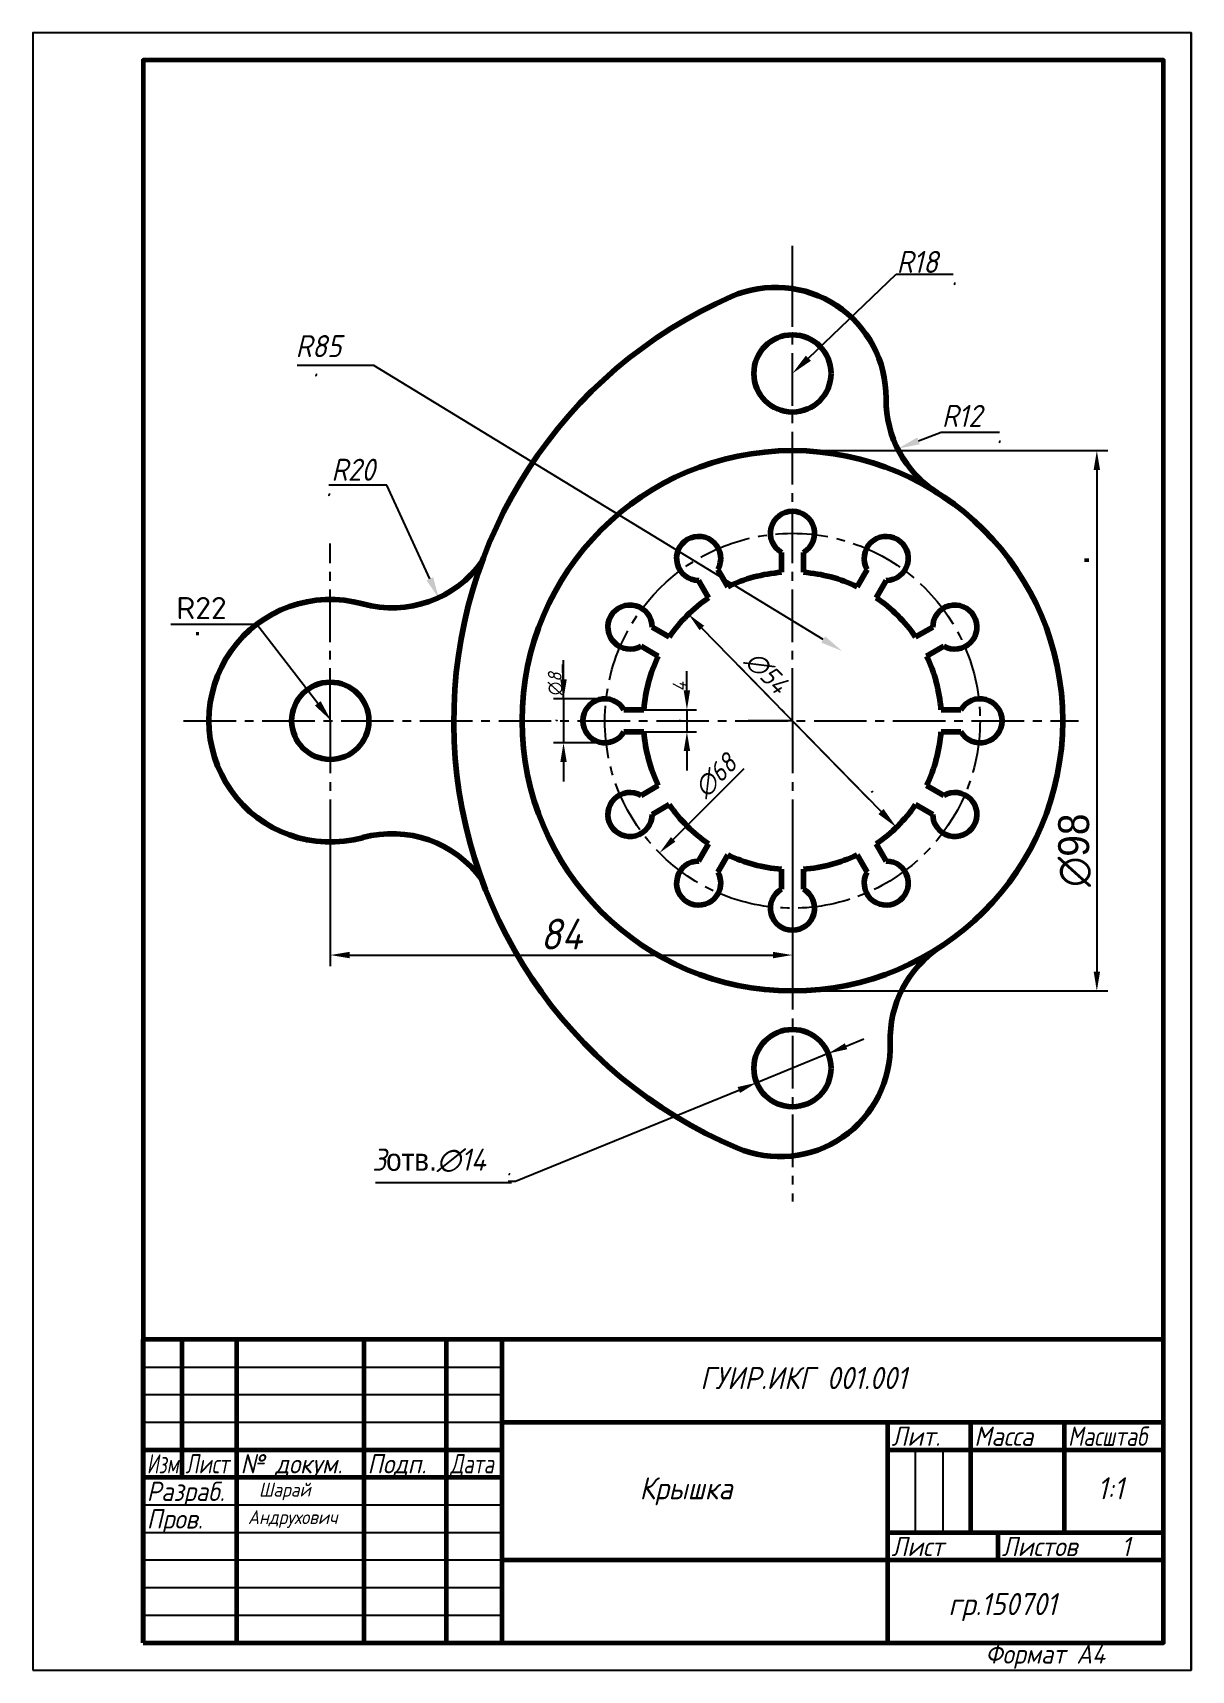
# Model space of a CAD drawing. Header units: millimetres. Extents: x 0 to 210, y 0 to 297.
import ezdxf
from ezdxf import colors
from ezdxf.entities.mleader import LeaderData, LeaderLine
from ezdxf.math import Vec2, Vec3

# ---------------------------------------------------------------- set-up
doc = ezdxf.new("R2010")
doc.units = ezdxf.units.MM
doc.header["$LTSCALE"] = 0.5
doc.linetypes.add('CENTER2', pattern=[28.575, 19.05, -3.175, 3.175, -3.175])
doc.layers.get('Defpoints').update_dxf_attribs({"color": 5})
doc.layers.add('оси', color=2, linetype='CENTER2')
doc.styles.add('Annotative', font='Arial.ttf')
doc.styles.add('Roman', font='romans')
doc.styles.get("Standard").update_dxf_attribs({"font": 'ISOCPEUI.TTF', "width": 0.9})
doc.dimstyles.new('ISO-25', dxfattribs={"dimtxt": 3.5, "dimasz": 3.5, "dimexe": 2, "dimexo": 0, "dimgap": 1, "dimtad": 1, "dimtoh": 1, "dimdec": 0, "dimtxsty": 'Standard', "dimcen": 2.5, "dimadec": 0, "dimazin": 0, "dimtfac": 1, "dimtdec": 0, "dimtmove": 0, "dimatfit": 3, "dimldrblk": 'DOTSMALL', "dimfxl": 1, "dimarcsym": 0})

# ---------------------------------------------------------------- blocks, each defined once
blk = doc.blocks.new('*D11')
at = {"layer": 'Defpoints', "color": 0, "linetype": 'ByBlock', "transparency": 16777216}
for p in [(144.19, 111.86), (131.23, 106.57)]:
    blk.add_point(p, dxfattribs=at)
at = {"layer": 'оси', "color": 0, "linetype": 'ByBlock', "lineweight": -2, "transparency": 16777216}
for p, q in [((147.43, 113.18), (150.67, 114.5)), ((144.19, 111.86), (131.23, 106.57)), ((87.51, 88.73), (127.99, 105.24)), ((86.16, 88.73), (87.51, 88.73))]:
    blk.add_line(p, q, dxfattribs=at)
at = {"layer": 'оси', "color": 0, "linetype": 'ByBlock', "transparency": 16777216}
for points in [[(147.21, 113.72), (147.65, 112.64), (144.19, 111.86)], [(127.77, 105.78), (128.21, 104.7), (131.23, 106.57)]]:
    blk.add_solid(points, dxfattribs=at)
at = {"layer": 'оси', "color": 0, "linetype": 'ByBlock', "lineweight": -2, "transparency": 16777216, "insert": (86.33, 91.48), "char_height": 3.5, "width": 4.8423, "attachment_point": 5}
blk.add_mtext('{\\C0;.}', dxfattribs=at)
blk = doc.blocks.new('_DotSmall')
at = {"color": 0, "linetype": 'ByBlock', "const_width": 0.5}
blk.add_lwpolyline([(-0.0625, 0, 1), (0.0625, 0, 1)], format="xyb", close=True, dxfattribs=at)
blk = doc.blocks.new('*D10')
at = {"layer": 'Defpoints', "color": 0, "linetype": 'ByBlock', "transparency": 16777216}
for p in [(118.86, 191.54), (156.56, 152.88)]:
    blk.add_point(p, dxfattribs=at)
at = {"layer": 'оси', "color": 0, "linetype": 'ByBlock', "lineweight": -2, "transparency": 16777216}
blk.add_line((151.61, 157.96), (121.3, 189.03), dxfattribs=at)
at = {"layer": 'оси', "color": 0, "linetype": 'ByBlock', "transparency": 16777216}
blk.add_solid([(121.72, 189.44), (120.88, 188.63), (118.86, 191.54)], dxfattribs=at)
at = {"layer": 'оси', "color": 0, "linetype": 'ByBlock', "lineweight": -2, "transparency": 16777216, "insert": (139.65, 174.16), "char_height": 3.5, "width": 53.0834, "attachment_point": 5, "rotation": 314.2904}
blk.add_mtext('   ∅54            .              ', dxfattribs=at)
blk = doc.blocks.new('*D12')
at = {"layer": 'Defpoints', "color": 0, "linetype": 'ByBlock', "transparency": 16777216}
for p in [(161.81, 196.19), (113.61, 148.23)]:
    blk.add_point(p, dxfattribs=at)
at = {"layer": 'оси', "color": 0, "linetype": 'ByBlock', "lineweight": -2, "transparency": 16777216}
blk.add_line((128.92, 163.47), (116.09, 150.7), dxfattribs=at)
at = {"layer": 'оси', "color": 0, "linetype": 'ByBlock', "transparency": 16777216}
blk.add_solid([(115.68, 151.11), (116.5, 150.29), (113.61, 148.23)], dxfattribs=at)
at = {"layer": 'оси', "color": 0, "linetype": 'ByBlock', "lineweight": -2, "transparency": 16777216, "insert": (123.78, 162.23), "char_height": 3.5, "attachment_point": 5, "rotation": 44.857}
blk.add_mtext('∅68', dxfattribs=at)
blk = doc.blocks.new('*D13')
at = {"layer": 'Defpoints', "color": 0, "linetype": 'ByBlock', "transparency": 16777216}
for p in [(137.71, 221.21), (137.71, 123.21), (192.89, 123.21)]:
    blk.add_point(p, dxfattribs=at)
at = {"layer": 'оси', "color": 0, "linetype": 'ByBlock', "lineweight": -2, "transparency": 16777216}
for p, q in [((137.71, 221.21), (194.89, 221.21)), ((192.89, 217.71), (192.89, 126.71)), ((137.71, 123.21), (194.89, 123.21))]:
    blk.add_line(p, q, dxfattribs=at)
at = {"layer": 'оси', "color": 0, "linetype": 'ByBlock', "transparency": 16777216}
for points in [[(192.31, 217.71), (193.47, 217.71), (192.89, 221.21)], [(192.31, 126.71), (193.47, 126.71), (192.89, 123.21)]]:
    blk.add_solid(points, dxfattribs=at)
at = {"layer": 'оси', "color": 0, "linetype": 'ByBlock', "lineweight": -2, "transparency": 16777216, "insert": (188.87, 172.21), "char_height": 3.5, "width": 108.3461, "attachment_point": 5, "rotation": 90}
blk.add_mtext('{\\fArial|b0|i0|c204|p0;\\H1.6x;∅\\fArial|b0|i0|c204|p34;98\\fArial|b0|i0|c0|p34;  \\fArial|b0|i0|c204|p34;                     .\\fArial|b0|i0|c0|p34;  \\fArial|b0|i0|c204|p34;    \\fArial|b0|i0|c0|p34;                }                 ', dxfattribs=at)
blk = doc.blocks.new('*D14')
at = {"layer": 'Defpoints', "color": 0, "transparency": 16777216}
for p in [(110.78, 174.21), (110.78, 170.21), (118.58, 170.21)]:
    blk.add_point(p, dxfattribs=at)
at = {"layer": 'оси', "color": 0, "lineweight": -2, "transparency": 16777216}
for p, q in [((118.58, 177.71), (118.58, 181.21)), ((110.78, 174.21), (120.58, 174.21)), ((118.58, 174.21), (118.58, 170.21)), ((110.78, 170.21), (120.58, 170.21)), ((118.58, 166.71), (118.58, 163.21))]:
    blk.add_line(p, q, dxfattribs=at)
at = {"layer": 'оси', "color": 0, "transparency": 16777216}
for points in [[(118, 177.71), (119.16, 177.71), (118.58, 174.21)], [(118, 166.71), (119.16, 166.71), (118.58, 170.21)]]:
    blk.add_solid(points, dxfattribs=at)
at = {"layer": 'оси', "color": 0, "lineweight": -2, "transparency": 16777216, "insert": (115.83, 172.21), "char_height": 3.5, "width": 16.9921, "attachment_point": 5, "rotation": 90}
blk.add_mtext('.', dxfattribs=at)
blk = doc.blocks.new('*D15')
at = {"layer": 'Defpoints', "color": 0, "transparency": 16777216}
for p in [(103.94, 176.2), (96.21, 168.22), (103.94, 168.22)]:
    blk.add_point(p, dxfattribs=at)
at = {"layer": 'оси', "color": 0, "lineweight": -2, "transparency": 16777216}
for p, q in [((96.21, 179.7), (96.21, 183.2)), ((103.94, 176.2), (94.21, 176.2)), ((96.21, 176.2), (96.21, 168.22)), ((103.94, 168.22), (94.21, 168.22)), ((96.21, 164.72), (96.21, 161.22))]:
    blk.add_line(p, q, dxfattribs=at)
at = {"layer": 'оси', "color": 0, "transparency": 16777216}
for points in [[(95.63, 179.7), (96.8, 179.7), (96.21, 176.2)], [(95.63, 164.72), (96.8, 164.72), (96.21, 168.22)]]:
    blk.add_solid(points, dxfattribs=at)
at = {"layer": 'оси', "color": 0, "lineweight": -2, "transparency": 16777216, "insert": (93.46, 172.21), "char_height": 3.5, "width": 8.2617, "attachment_point": 5, "rotation": 90}
blk.add_mtext('.', dxfattribs=at)
blk = doc.blocks.new('*D16')
at = {"layer": 'Defpoints', "color": 0, "linetype": 'ByBlock', "transparency": 16777216}
for p in [(53.93, 150.21), (137.71, 150.21), (137.71, 129.72)]:
    blk.add_point(p, dxfattribs=at)
at = {"layer": 'оси', "color": 0, "linetype": 'ByBlock', "lineweight": -2, "transparency": 16777216}
for p, q in [((53.93, 150.21), (53.93, 127.72)), ((137.71, 150.21), (137.71, 127.72)), ((57.43, 129.72), (134.21, 129.72))]:
    blk.add_line(p, q, dxfattribs=at)
at = {"layer": 'оси', "color": 0, "linetype": 'ByBlock', "transparency": 16777216}
for points in [[(57.43, 130.3), (57.43, 129.14), (53.93, 129.72)], [(134.21, 130.3), (134.21, 129.14), (137.71, 129.72)]]:
    blk.add_solid(points, dxfattribs=at)
at = {"layer": 'оси', "color": 0, "linetype": 'ByBlock', "lineweight": -2, "transparency": 16777216, "insert": (95.82, 133.52), "char_height": 3.5, "width": 80.666, "attachment_point": 5}
blk.add_mtext('{\\H1.6x;84                           }', dxfattribs=at)

msp = doc.modelspace()

# ---------------------------------------------------------------- linework, layer by layer
msp.add_line((210, 297), (210, 0))
at = {"color": 18, "lineweight": 100, "true_color": 0x000000}
for p, q in [((135.71, 202.75), (135.71, 199.14)), ((139.71, 202.75), (139.71, 199.14)), ((124.17, 199.66), (125.98, 196.53)), ((151.25, 199.66), (149.44, 196.53)), ((120.71, 197.66), (122.51, 194.53)), ((154.71, 197.66), (152.9, 194.53)), ((112.26, 189.21), (115.39, 187.41)), ((163.15, 189.21), (160.03, 187.41)), ((110.27, 185.75), (113.39, 183.94)), ((165.15, 185.75), (162.03, 183.94)), ((107.17, 174.21), (110.78, 174.21)), ((164.64, 174.21), (168.25, 174.21)), ((107.17, 170.21), (110.78, 170.21)), ((164.64, 170.21), (168.25, 170.21)), ((110.27, 158.68), (113.39, 160.48)), ((165.15, 158.68), (162.03, 160.48)), ((112.26, 155.21), (115.39, 157.02)), ((163.15, 155.21), (160.03, 157.02)), ((120.71, 146.77), (122.51, 149.89)), ((154.71, 146.77), (152.9, 149.89)), ((124.17, 144.77), (125.98, 147.89)), ((151.25, 144.77), (149.44, 147.89)), ((135.71, 145.29), (135.71, 141.68)), ((139.71, 145.29), (139.71, 141.68))]:
    msp.add_line(p, q, dxfattribs=at)
at = {"color": 7, "linetype": 'Continuous', "lineweight": 60}
for p, q in [((205, 60), (20, 60)), ((20, 5), (20, 60)), ((27, 60), (27, 35)), ((37, 5), (37, 60)), ((60, 60), (60, 5)), ((75, 5), (75, 60)), ((85, 60), (85, 5)), ((85, 45), (205, 45)), ((155, 5), (155, 45)), ((170, 45), (170, 25)), ((187, 25), (187, 45)), ((20, 40), (85, 40)), ((155, 40), (205, 40)), ((20, 35), (85, 35)), ((155, 25), (205, 25)), ((175, 20), (175, 25)), ((85, 20), (205, 20))]:
    msp.add_line(p, q, dxfattribs=at)
at = {"color": 7, "linetype": 'Continuous', "lineweight": -3}
for p, q in [((20, 55), (85, 55)), ((20, 50), (85, 50)), ((20, 45), (85, 45)), ((160, 25), (160, 40)), ((165, 40), (165, 25)), ((20, 30), (85, 30)), ((20, 25), (85, 25)), ((20, 20), (85, 20)), ((20, 15), (85, 15)), ((20, 10), (85, 10))]:
    msp.add_line(p, q, dxfattribs=at)
at = {"color": 7, "linetype": 'Continuous'}
msp.add_line((155, 45), (155, 40), dxfattribs=at)
at = {"color": 7, "linetype": 'Continuous', "lineweight": 60}
msp.add_lwpolyline([(20, 5), (205, 5), (205, 292), (20, 292)], close=True, dxfattribs=at)
at = {"color": 18, "lineweight": 100, "true_color": 0x000000}
for centre, radius in [((137.71, 235.21), 7), ((137.71, 172.21), 49), ((53.93, 172.21), 7), ((137.71, 109.21), 7)]:
    msp.add_circle(centre, radius, dxfattribs=at)
for centre, radius, start, end in [((134.68, 230.83), 20, 359.4869, 113.6524), ((160.38, 172.16), 84.06, 113.6524, 247.0901), ((174.67, 230.47), 20, 179.4869, 237.6066), ((137.71, 206.21), 4, 300, 240), ((120.71, 201.66), 4, 329.9857, 270.0143), ((154.71, 201.66), 4, 270, 210.0143), ((65.14, 212.69), 20, 254.514, 324.7418), ((137.71, 172.21), 27, 94.248, 115.7538), ((137.71, 172.21), 27, 64.2462, 85.752), ((53.93, 172.21), 22, 74.514, 285.486), ((108.26, 189.21), 4, 359.9857, 300.0143), ((137.71, 172.21), 27, 124.2462, 145.7538), ((137.71, 172.21), 27, 34.2462, 55.75), ((167.15, 189.21), 4, 239.9857, 180.0143), ((137.71, 172.21), 27, 154.2462, 175.752), ((137.71, 172.21), 27, 4.248, 25.7538), ((103.71, 172.21), 4, 30, 330), ((171.71, 172.21), 4, 210, 150), ((137.71, 172.21), 27, 184.248, 205.7538), ((137.71, 172.21), 27, 334.2462, 355.752), ((108.26, 155.21), 4, 59.9857, 0.0143), ((167.15, 155.21), 4, 179.9857, 120.0143), ((137.71, 172.21), 27, 214.2462, 235.7538), ((137.71, 172.21), 27, 304.2462, 325.7538), ((65.14, 131.74), 20, 35.6718, 105.486), ((120.71, 142.77), 4, 89.9857, 30.0143), ((137.71, 172.21), 27, 244.2462, 265.752), ((137.71, 172.21), 27, 274.248, 295.7538), ((154.71, 142.77), 4, 149.9857, 90.0143), ((137.71, 138.21), 4, 120, 60), ((175.42, 114.43), 20, 123.1279, 181.8286), ((135.44, 113.15), 20, 247.0901, 1.8286)]:
    msp.add_arc(centre, radius, start, end, dxfattribs=at)
at = {"layer": 'Defpoints'}
msp.add_lwpolyline([(0, 0), (210, 0), (210, 297), (0, 297)], close=True, dxfattribs=at)
at = {"layer": 'оси', "color": 18, "lineweight": -2, "true_color": 0x000000}
for p, q in [((137.71, 251.33), (137.71, 258.37)), ((164.51, 253.2), (166.87, 253.2)), ((53.85, 236.64), (47.93, 236.64)), ((172.69, 224.55), (175.25, 224.55)), ((56.2, 214.94), (53.64, 214.94)), ((32.64, 189.7), (25, 189.7)), ((96.21, 176.2), (96.1, 182.41)), ((127.89, 182.27), (137.71, 172.21))]:
    msp.add_line(p, q, dxfattribs=at)
at = {"layer": 'оси', "color": 18, "linetype": 'CENTER2', "lineweight": -2, "true_color": 0x000000}
for p, q in [((137.71, 172.21), (137.71, 251.33)), ((53.93, 172.21), (53.93, 204.39)), ((27.32, 172.21), (189.55, 172.21)), ((53.93, 172.21), (53.93, 137.67)), ((137.71, 172.21), (137.71, 85))]:
    msp.add_line(p, q, dxfattribs=at)
at = {"layer": 'оси', "color": 18, "linetype": 'ByBlock', "lineweight": -2, "true_color": 0x000000}
msp.add_line((86.77, 88.42), (62.15, 88.42), dxfattribs=at)
at = {"layer": 'оси', "color": 18, "lineweight": -2, "true_color": 0x000000}
msp.add_circle((137.71, 172.21), 34, dxfattribs=at)

# ---------------------------------------------------------------- texts
at = {"color": 7, "linetype": 'Continuous', "lineweight": -3}
for s, width, p in [('Лит.', 0.9, (155.67, 40.7)), ('Масса', 0.9, (170.67, 40.7)), ('Масштаб', 0.8, (187.67, 40.7)), ('Изм.', 0.7, (20.67, 35.7)), ('Лист', 0.75, (27.67, 35.7)), ('№ докум.', 0.9, (37.67, 35.7)), ('Подп.', 0.9, (60.67, 35.7)), ('Дата', 0.75, (75.67, 35.7)), ('Разраб.', 0.9, (20.67, 30.7)), ('Пров.', 0.9, (20.67, 25.7)), ('Лист', 0.9, (155.67, 20.7)), ('Листов    1', 0.9, (175.67, 20.7))]:
    msp.add_text(s, height=3.5, dxfattribs=dict(at, width=width)).set_placement(p)
at = {"color": 7, "linetype": 'Continuous', "lineweight": 70, "width": 0.9}
msp.add_text('Формат А4', height=3.5, dxfattribs=at).set_placement((172.66, 1.2))
at = {"attachment_point": 1}
for s, width, insert, char_height in [('\\pxt6;ГУИР.ИКГ 001.001', 44.8768, (121, 55), 4), ('Шарай', 17, (41, 34), 2.5), ('Крышка', 18, (110, 35), 4), ('{\\H0.4x;1:1}', 8, (193, 35), 10), ('Андрухович', 7, (39, 29), 2.5), ('гр.150701', 10, (166, 14), 4)]:
    msp.add_mtext_dynamic_manual_height_columns(s, width=width, gutter_width=50, heights=[0], dxfattribs=dict(at, insert=insert, char_height=char_height))
at = {"layer": 'оси', "color": 18, "lineweight": -2, "true_color": 0x000000, "char_height": 4, "attachment_point": 1}
for s, width, heights, insert in [('R18', 22.362, [2.55], (156.61, 257.43)), ('R85', 23.6999, [0], (47.65, 242.16)), ('R12', 13.2147, [0], (164.8, 229.5)), ('R20', 16.003, [0], (54.13, 219.74)), ('3{\\fArial|b0|i0|c204|p0;отв.}∅14', 25.2423, [0], (61.53, 94.6))]:
    msp.add_mtext_dynamic_manual_height_columns(s, width=width, gutter_width=12.5, heights=heights, dxfattribs=dict(at, insert=insert))
at = {"layer": 'оси', "insert": (26.02, 194.66), "char_height": 4, "attachment_point": 1, "style": 'Roman'}
msp.add_mtext_dynamic_manual_height_columns('{\\C256;\\c0;R22}', width=25.504, gutter_width=50, heights=[0], dxfattribs=at)
at = {"layer": 'оси', "color": 18, "lineweight": -2, "true_color": 0x000000, "char_height": 2.5, "attachment_point": 1}
for s, width, insert, rotation in [('{\\fArial|b0|i0|c204|p0;∅}8', 7.561, (93.37, 176.85), 90), ('4', 5.2986, (115.98, 177.55), 89.5491)]:
    msp.add_mtext_dynamic_manual_height_columns(s, width=width, gutter_width=12.5, heights=[0], dxfattribs=dict(at, insert=insert, rotation=rotation))

# ---------------------------------------------------------------- dimensions: what is measured, and where the dimension line sits
at = {"layer": 'оси', "color": 18, "linetype": 'ByBlock', "lineweight": -2, "true_color": 0x000000}
dim = msp.add_linear_dim(base=(192.89, 123.21), p1=(137.71, 221.21), p2=(137.71, 123.21), angle=90, text='{\\fArial|b0|i0|c204|p0;\\H1.6x;∅\\fArial|b0|i0|c204|p34;<>\\fArial|b0|i0|c0|p34;  \\fArial|b0|i0|c204|p34;                     .\\fArial|b0|i0|c0|p34;  \\fArial|b0|i0|c204|p34;    \\fArial|b0|i0|c0|p34;                }                 ', dimstyle='ISO-25', dxfattribs=at)
dim.commit()
dim.dimension.update_dxf_attribs({"geometry": '*D13', "text_midpoint": (188.87, 172.21)})
dim = msp.add_diameter_dim_2p(p1=(161.81, 196.19), p2=(113.61, 148.23), dimstyle='ISO-25', dxfattribs=at)
dim.commit()
dim.dimension.update_dxf_attribs({"geometry": '*D12', "text_midpoint": (125.72, 160.28), "dimtype": 163})
for p1, p2, text, picture, middle in [((156.56, 152.88), (118.86, 191.54), '   <>            .              ', '*D10', (137.68, 172.24)), ((144.19, 111.86), (131.23, 106.57), '{\\C0;.}', '*D11', (86.33, 88.73))]:
    dim = msp.add_diameter_dim_2p(p1=p1, p2=p2, text=text, dimstyle='ISO-25', dxfattribs=at)
    dim.commit()
    dim.dimension.update_dxf_attribs({"geometry": picture, "text_midpoint": middle, "dimtype": 163})
at = {"layer": 'оси', "color": 18, "lineweight": -2, "true_color": 0x000000}
for base, p1, p2, picture, middle in [((96.21, 168.22), (103.94, 176.2), (103.94, 168.22), '*D15', (93.46, 172.21)), ((118.58, 170.21), (110.78, 174.21), (110.78, 170.21), '*D14', (115.83, 172.21))]:
    dim = msp.add_linear_dim(base=base, p1=p1, p2=p2, angle=90, text='.', dimstyle='ISO-25', dxfattribs=at)
    dim.commit()
    dim.dimension.update_dxf_attribs({"geometry": picture, "text_midpoint": middle})
at = {"layer": 'оси', "color": 18, "linetype": 'ByBlock', "lineweight": -2, "true_color": 0x000000}
dim = msp.add_linear_dim(base=(137.71, 129.72), p1=(53.93, 150.21), p2=(137.71, 150.21), text='{\\H1.6x;84                           }', dimstyle='ISO-25', dxfattribs=at)
dim.commit()
dim.dimension.update_dxf_attribs({"geometry": '*D16', "text_midpoint": (95.82, 133.52)})

# ---------------------------------------------------------------- leaders
ml = msp.add_multileader_mtext('Standard', dxfattribs=at)
ml.set_content('.', color=(0, 0, 0))
ml.set_leader_properties()
ml.build(insert=Vec2(0, 0))
ctx = ml.context
ctx.base_point, ctx.plane_origin = Vec3(164.51, 253.2), Vec3(137.71, 235.21)
notes = []
notes.append((ctx, [(0, (1, 1, 0), (156.51, 253.2), (1, 0), 8, [(0, [(137.71, 235.21)], 0, [])])]))
ctx.mtext.insert, ctx.mtext.flow_direction = Vec3(166.51, 255.2), 5
ml = msp.add_multileader_mtext('Standard', dxfattribs=at)
ml.set_content('.', color=(0, 0, 0))
ml.set_leader_properties()
ml.build(insert=Vec2(0, 0))
ctx = ml.context
ctx.base_point, ctx.plane_origin = Vec3(49.45, 236.64), Vec3(146.71, 184.86)
ctx.text_align_type = 2
notes.append((ctx, [(0, (1, 1, 0), (61.85, 236.64), (-1, 0), 8, [(0, [(146.71, 184.86)], 0, [])])]))
ctx.mtext.insert, ctx.mtext.alignment, ctx.mtext.flow_direction = Vec3(51.85, 238.64), 3, 5
at = {"layer": 'оси', "color": 18, "lineweight": -2, "true_color": 0x000000}
ml = msp.add_multileader_mtext('Standard', dxfattribs=at)
ml.set_content('.', color=(0, 0, 0))
ml.set_leader_properties()
ml.build(insert=Vec2(0, 0))
ctx = ml.context
ctx.base_point, ctx.plane_origin = Vec3(172.69, 224.55), Vec3(156.82, 221.56)
notes.append((ctx, [(0, (1, 1, 0), (164.69, 224.55), (1, 0), 8, [(0, [(156.82, 221.56)], 0, [])])]))
ctx.mtext.insert, ctx.mtext.flow_direction = Vec3(174.69, 226.55), 5
at = {"layer": 'оси', "color": 18, "linetype": 'ByBlock', "lineweight": -2, "true_color": 0x000000}
ml = msp.add_multileader_mtext('Standard', dxfattribs=at)
ml.set_content('.', color=(0, 0, 0))
ml.set_leader_properties()
ml.build(insert=Vec2(0, 0))
ctx = ml.context
ctx.base_point, ctx.plane_origin = Vec3(51.8, 214.94), Vec3(73.65, 194.32)
ctx.text_align_type = 2
notes.append((ctx, [(0, (1, 1, 0), (64.2, 214.94), (-1, 0), 8, [(0, [(73.65, 194.32)], 0, [])])]))
ctx.mtext.insert, ctx.mtext.alignment, ctx.mtext.flow_direction = Vec3(54.2, 216.94), 3, 5
ml = msp.add_multileader_mtext('Standard', dxfattribs=at)
ml.set_content('{\\fArial|b0|i0|c204|p0;.}', color=(0, 0, 0), style='Annotative')
ml.set_leader_properties()
ml.build(insert=Vec2(0, 0))
ctx = ml.context
ctx.base_point, ctx.plane_origin = Vec3(28.08, 189.7), Vec3(54.11, 172.2)
ctx.text_align_type = 2
notes.append((ctx, [(0, (1, 1, 0), (40.64, 189.7), (-1, 0), 8, [(0, [(54.11, 172.2)], 0, [])])]))
ctx.mtext.insert, ctx.mtext.alignment, ctx.mtext.flow_direction = Vec3(30.64, 191.7), 3, 5
at = {"layer": 'оси', "color": 18, "lineweight": -2, "true_color": 0x000000}
ml = msp.add_multileader_mtext('Standard', dxfattribs=at)
ml.set_content('', color=(0, 0, 0))
ml.set_leader_properties()
ml.build(insert=Vec2(0, 0))
ctx = ml.context
ctx.base_point, ctx.plane_origin = Vec3(125.71, 172.21), Vec3(156.56, 152.88)
ctx.text_align_type = 2
notes.append((ctx, [(0, (1, 1, 0), (137.71, 172.21), (-1, 0), 8, [(0, [(156.56, 152.88)], 0, [])])]))
ctx.mtext.insert, ctx.mtext.alignment, ctx.mtext.flow_direction = Vec3(127.71, 174.21), 3, 5
for ctx, leaders in notes:
    for number, flags, end, landing, length, lines in leaders:
        leader = LeaderData()
        leader.index, (leader.has_last_leader_line, leader.has_dogleg_vector, leader.attachment_direction) = number, flags
        leader.last_leader_point, leader.dogleg_vector, leader.dogleg_length = Vec3(end), Vec3(landing), length
        for number, points, colour, breaks in lines:
            line = LeaderLine()
            line.index, line.vertices, line.color, line.breaks = number, Vec3.list(points), colors.encode_raw_color(colour), breaks
            leader.lines.append(line)
        ctx.leaders.append(leader)

doc.saveas('drawing.dxf')
